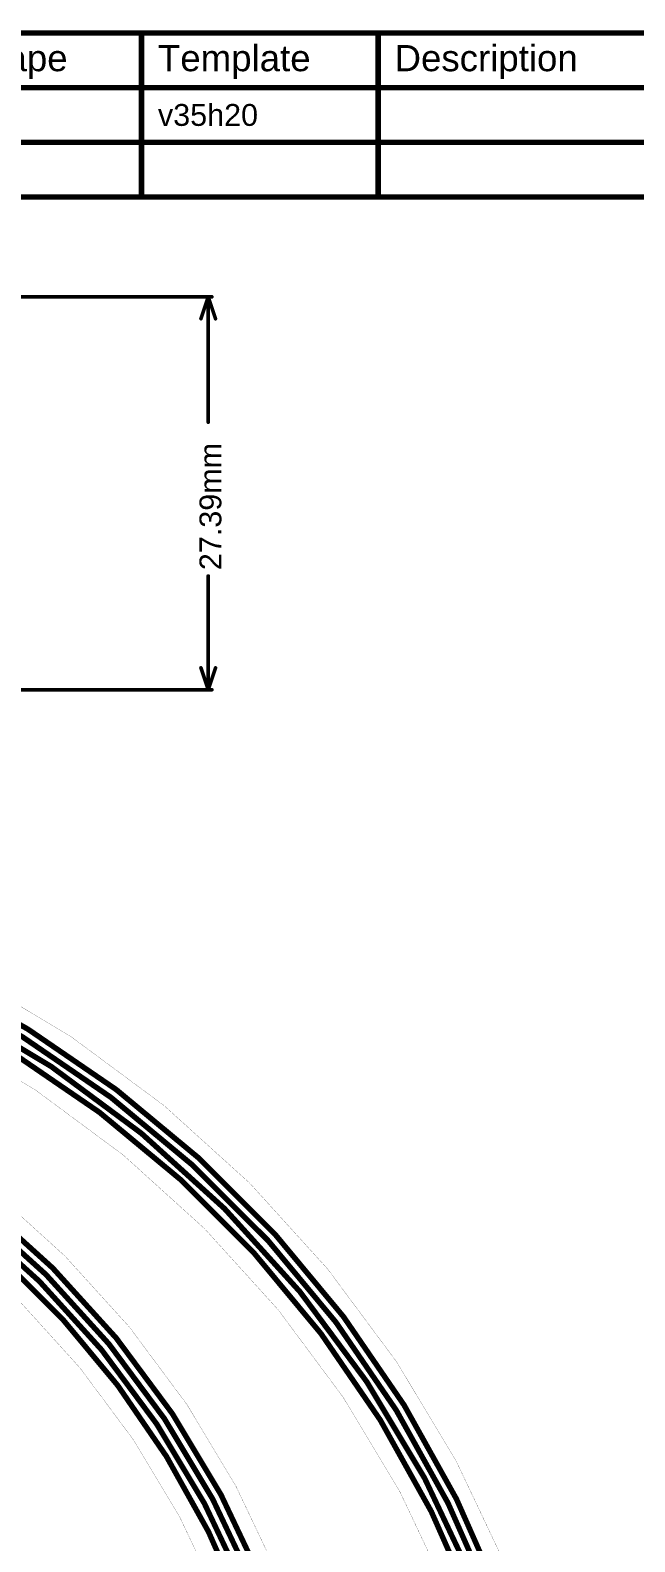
# Model space of a CAD drawing. Header units: millimetres. Extents: x 0 to 13.2, y -0.1 to 6.1.
# Drawn here: x 6.412 to 8.072, y 2 to 6.149 of the extents above; entities that cross this region are included whole.
import ezdxf

# ---------------------------------------------------------------- set-up
doc = ezdxf.new("R2010")
doc.units = ezdxf.units.MM
doc.header["$MEASUREMENT"] = 0
for name, color, linetype in [('BottomLayer', 5, 'Continuous'), ('DrillDrawing', 1, 'Continuous'), ('Mechanical2', 216, 'Continuous'), ('Mechanical3', 76, 'Continuous')]:
    doc.layers.add(name, color=color, linetype=linetype)
doc.styles.add('Arial', font='', dxfattribs={"height": 0.2})
doc.styles.get('Arial').set_extended_font_data('Arial')

msp = doc.modelspace()

# ---------------------------------------------------------------- linework, layer by layer
at = {"layer": 'BottomLayer', "const_width": 0.015}
for points in [[(4.726, 3.884, -0.4142135715548616), (7.9178859, 0.696)], [(4.726, 3.858, -0.4142135716234306), (7.8922955, 0.696)], [(4.726, 3.832, -0.4142135530473893), (7.8667047, 0.696)], [(4.726, 3.806, -0.41421357178314), (7.8411143, 0.696)], [(4.607, 3.523, -0.4142135512752702), (7.2483859, 0.886)], [(4.607, 3.497, -0.4142135504340151), (7.2227954, 0.8860001)], [(4.607, 3.4450001, -0.4142135623856228), (7.1716143, 0.886)], [(4.6070086, 3.471, -0.4142125882663787), (7.1972048, 0.886)], [(5.4329095, 2.069968, -0.3667955516603929), (6.5113859, 0.8020146)], [(5.3932891, 2.0194784, -0.3734021538963647), (6.4602049, 0.7982352)]]:
    msp.add_lwpolyline(points, format="xyb", dxfattribs=at)
at = {"layer": 'DrillDrawing', "const_width": 0.015}
for points in [[(0.5125219, 6.141), (13.157, 6.141)], [(6.7178326, 5.691), (6.7178326, 6.141)], [(7.3676618, 5.691), (7.3676618, 6.141)], [(0.5125219, 5.991), (13.157, 5.991)], [(0.5125219, 5.841), (13.157, 5.841)], [(0.5125219, 5.691), (13.157, 5.691)]]:
    msp.add_lwpolyline(points, dxfattribs=at)
at = {"layer": 'DrillDrawing', "const_width": 0.0075}
for points in [[(6.7140826, 6.141, 1), (6.7215826, 6.141, 1)], [(7.3639118, 6.141, 1), (7.3714118, 6.141, 1)], [(6.7140826, 5.691, 1), (6.7215826, 5.691, 1)], [(7.3639118, 5.691, 1), (7.3714118, 5.691, 1)]]:
    msp.add_lwpolyline(points, format="xyb", close=True, dxfattribs=at)
at = {"layer": 'Mechanical2', "const_width": 0.0005}
for points in [[(4.7248787, 3.9313091, -0.4137830578576681), (7.9664015, 0.6963455)], [(4.7260876, 3.755325, -0.4136722232397825), (7.7904175, 0.6960379)], [(4.6068269, 3.5706778, -0.4137590145945721), (7.2965796, 0.8862521)], [(4.6068647, 3.3946935, -0.4137590145945721), (7.1205956, 0.8859411)], [(5.4473855, 2.1084522, -0.3672062661350266), (6.5599907, 0.80241)]]:
    msp.add_lwpolyline(points, format="xyb", dxfattribs=at)
at = {"layer": 'Mechanical3', "const_width": 0.01}
for points in [[(5.8748124, 5.4167967), (6.911, 5.4167967)], [(6.881, 5.3567967), (6.901, 5.4167967)], [(6.901, 5.4167967), (6.921, 5.3567967)], [(6.901, 5.0726166), (6.901, 5.4167967)], [(6.901, 4.3385626), (6.901, 4.6507427)], [(6.881, 4.3985626), (6.901, 4.3385626)], [(6.901, 4.3385626), (6.921, 4.3985626)], [(6.1566376, 4.3385626), (6.911, 4.3385626)]]:
    msp.add_lwpolyline(points, dxfattribs=at)
at = {"layer": 'Mechanical3', "const_width": 0.005}
for points in [[(6.8985, 5.4167967, 1), (6.9035, 5.4167967, 1)], [(6.8985, 5.4167967, 1), (6.9035, 5.4167967, 1)], [(6.8985, 5.4167967, 1), (6.9035, 5.4167967, 1)], [(6.9085, 5.4167967, 1), (6.9135, 5.4167967, 1)], [(6.8785, 5.3567967, 1), (6.8835, 5.3567967, 1)], [(6.9185, 5.3567967, 1), (6.9235, 5.3567967, 1)], [(6.8985, 5.0726166, 1), (6.9035, 5.0726166, 1)], [(6.8985, 4.6507427, 1), (6.9035, 4.6507427, 1)], [(6.8785, 4.3985626, 1), (6.8835, 4.3985626, 1)], [(6.9185, 4.3985626, 1), (6.9235, 4.3985626, 1)], [(6.8985, 4.3385626, 1), (6.9035, 4.3385626, 1)], [(6.8985, 4.3385626, 1), (6.9035, 4.3385626, 1)], [(6.8985, 4.3385626, 1), (6.9035, 4.3385626, 1)], [(6.9085, 4.3385626, 1), (6.9135, 4.3385626, 1)]]:
    msp.add_lwpolyline(points, format="xyb", close=True, dxfattribs=at)

# ---------------------------------------------------------------- texts
at = {"layer": 'DrillDrawing', "style": 'Arial'}
for s, height, p in [('Pad Shape', 0.072, (6.0170345, 6.036)), ('Template', 0.072, (6.7628326, 6.036)), ('Description', 0.072, (7.4126618, 6.036)), ('v35h20', 0.06, (6.7628326, 5.886))]:
    msp.add_text(s, height=height, dxfattribs=at).set_placement(p)
at = {"layer": 'Mechanical3', "style": 'Arial'}
msp.add_text('27.39mm', height=0.06, rotation=90, dxfattribs=at).set_placement((6.9369903, 4.6667427))

doc.saveas('drawing.dxf')
